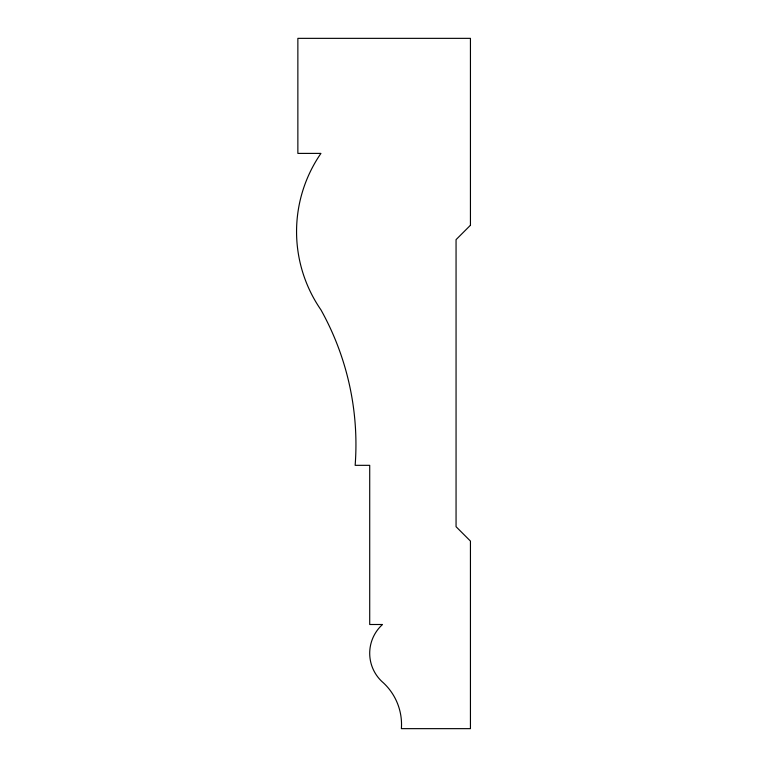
<?xml version="1.0" encoding="UTF-8"?>
<svg xmlns="http://www.w3.org/2000/svg" width="767" height="767" viewBox="0 0 767 767"><rect width="100%" height="100%" fill="white"/><g stroke="black" fill="none" stroke-linecap="round" stroke-linejoin="round"><path stroke-width="1.15" d="M470.439 225.258L456.058 239.64L456.058 526.699L470.439 541.08L470.439 728.65L401.381 728.65A56.969 56.969 0 0 0 383.395 682.841A38.743 38.743 0 0 1 382.522 624.501L369.713 624.501L369.713 465.329L355.15 465.329A276.456 276.456 0 0 0 320.942 309.849A137.667 137.667 0 0 1 320.942 153.4L297.864 153.4L297.864 38.35L470.439 38.35L470.439 225.258"/></g></svg>
